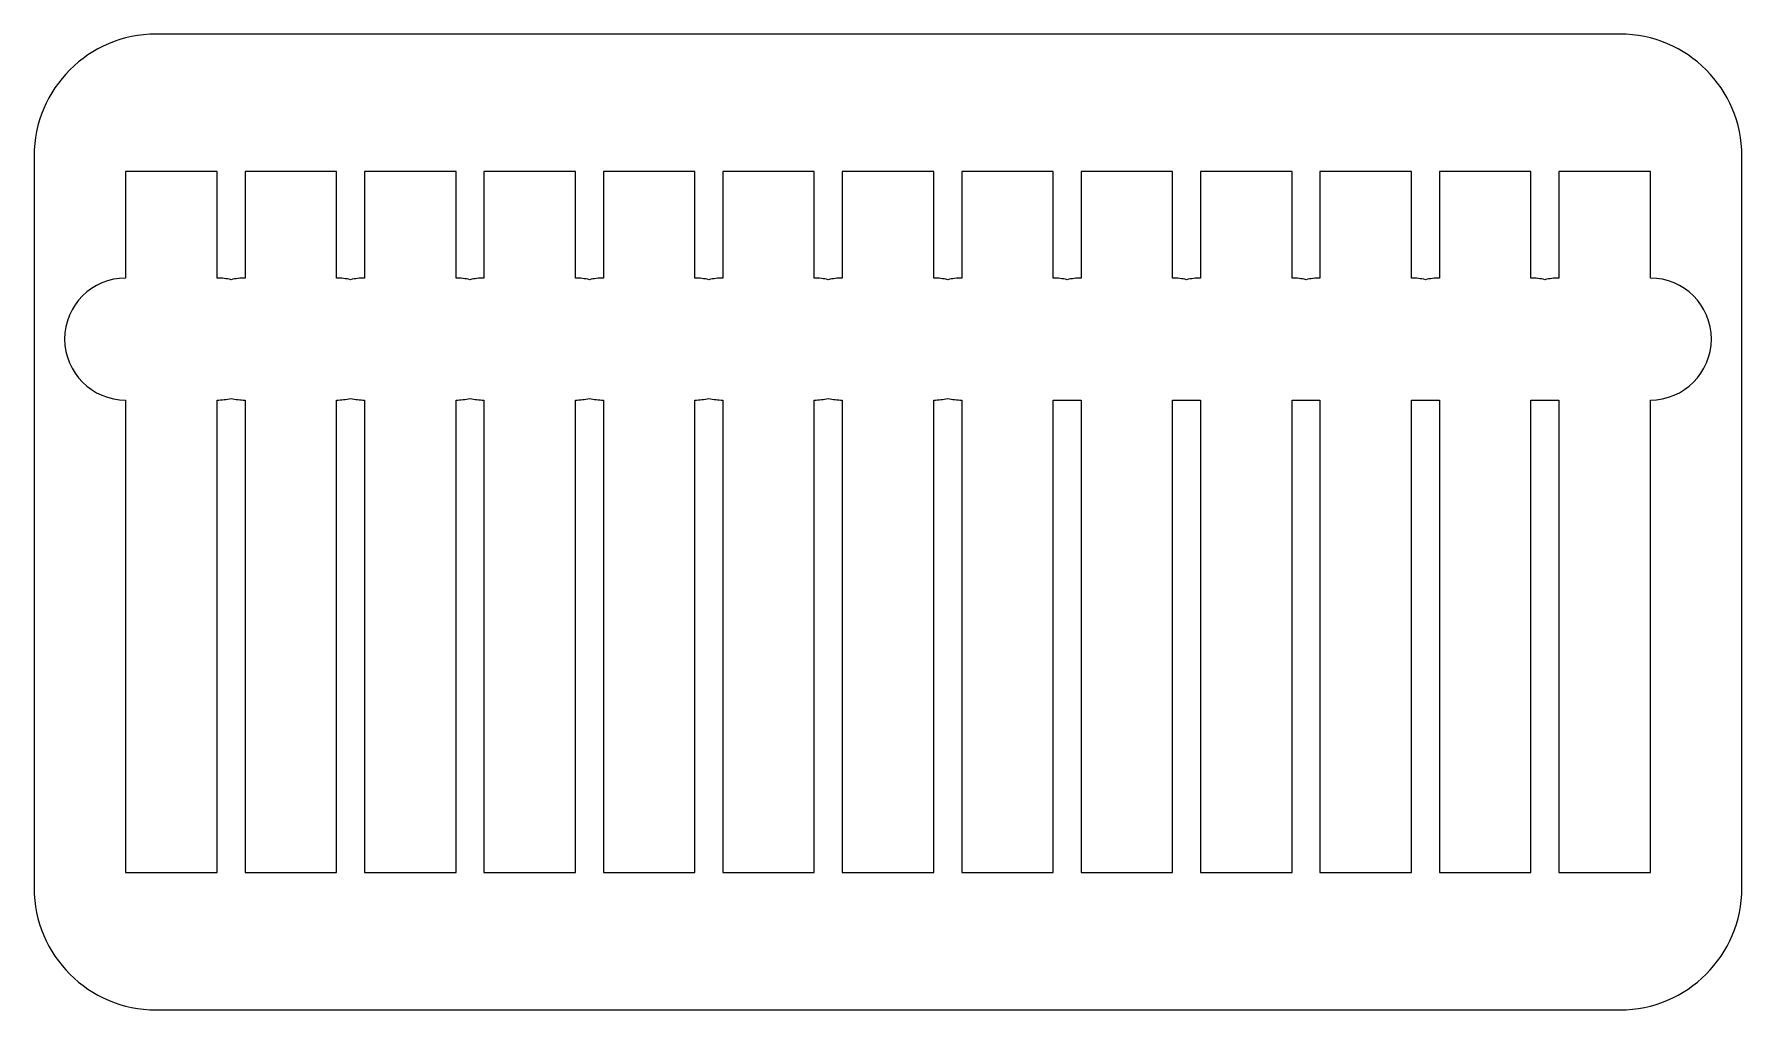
# Model space of a CAD drawing. Header units: millimetres. Extents: x 0 to 280, y 0 to 160.
import ezdxf

# ---------------------------------------------------------------- set-up
doc = ezdxf.new("R2010")
doc.units = ezdxf.units.MM

msp = doc.modelspace()

# ---------------------------------------------------------------- linework, layer by layer
at = {"color": 7, "linetype": 'Continuous', "lineweight": 15}
for p, q in [((260, 160), (20, 160)), ((0, 140), (0, 20)), ((280, 20), (280, 140)), ((15, 137.5), (15, 120)), ((30, 137.5), (15, 137.5)), ((30, 120), (30, 137.5)), ((34.58, 137.5), (34.58, 120)), ((49.58, 137.5), (34.58, 137.5)), ((49.58, 120), (49.58, 137.5)), ((54.17, 137.5), (54.17, 120)), ((69.17, 137.5), (54.17, 137.5)), ((69.17, 120), (69.17, 137.5)), ((73.75, 137.5), (73.75, 120)), ((88.75, 137.5), (73.75, 137.5)), ((88.75, 120), (88.75, 137.5)), ((93.33, 137.5), (93.33, 120)), ((108.33, 137.5), (93.33, 137.5)), ((108.33, 120), (108.33, 137.5)), ((112.92, 137.5), (112.92, 120)), ((127.92, 137.5), (112.92, 137.5)), ((127.92, 120), (127.92, 137.5)), ((132.5, 137.5), (132.5, 120)), ((147.5, 137.5), (132.5, 137.5)), ((147.5, 120), (147.5, 137.5)), ((152.08, 137.5), (152.08, 120)), ((167.08, 137.5), (152.08, 137.5)), ((167.08, 120), (167.08, 137.5)), ((171.67, 137.5), (171.67, 120)), ((186.67, 137.5), (171.67, 137.5)), ((186.67, 120), (186.67, 137.5)), ((191.25, 137.5), (191.25, 120)), ((206.25, 137.5), (191.25, 137.5)), ((206.25, 120), (206.25, 137.5)), ((210.83, 137.5), (210.83, 120)), ((225.83, 137.5), (210.83, 137.5)), ((225.83, 120), (225.83, 137.5)), ((230.42, 137.5), (230.42, 120)), ((245.42, 137.5), (230.42, 137.5)), ((245.42, 120), (245.42, 137.5)), ((250, 137.5), (250, 120)), ((265, 137.5), (250, 137.5)), ((265, 120), (265, 137.5)), ((15, 100), (15, 22.5)), ((30, 22.5), (30, 100)), ((34.58, 100), (34.58, 22.5)), ((49.58, 22.5), (49.58, 100)), ((54.17, 100), (54.17, 22.5)), ((69.17, 22.5), (69.17, 100)), ((73.75, 100), (73.75, 22.5)), ((88.75, 22.5), (88.75, 100)), ((93.33, 100), (93.33, 22.5)), ((108.33, 22.5), (108.33, 100)), ((112.92, 100), (112.92, 22.5)), ((127.92, 22.5), (127.92, 100)), ((132.5, 100), (132.5, 22.5)), ((147.5, 22.5), (147.5, 100)), ((152.08, 100), (152.08, 22.5)), ((167.08, 100), (171.67, 100)), ((167.08, 22.5), (167.08, 100)), ((171.67, 100), (171.67, 22.5)), ((186.67, 100), (191.25, 100)), ((186.67, 22.5), (186.67, 100)), ((191.25, 100), (191.25, 22.5)), ((206.25, 100), (210.83, 100)), ((206.25, 22.5), (206.25, 100)), ((210.83, 100), (210.83, 22.5)), ((225.83, 100), (230.42, 100)), ((225.83, 22.5), (225.83, 100)), ((230.42, 100), (230.42, 22.5)), ((245.42, 100), (250, 100)), ((245.42, 22.5), (245.42, 100)), ((250, 100), (250, 22.5)), ((265, 22.5), (265, 100)), ((15, 22.5), (30, 22.5)), ((34.58, 22.5), (49.58, 22.5)), ((54.17, 22.5), (69.17, 22.5)), ((73.75, 22.5), (88.75, 22.5)), ((93.33, 22.5), (108.33, 22.5)), ((112.92, 22.5), (127.92, 22.5)), ((132.5, 22.5), (147.5, 22.5)), ((152.08, 22.5), (167.08, 22.5)), ((171.67, 22.5), (186.67, 22.5)), ((191.25, 22.5), (206.25, 22.5)), ((210.83, 22.5), (225.83, 22.5)), ((230.42, 22.5), (245.42, 22.5)), ((250, 22.5), (265, 22.5)), ((20, 0), (260, 0))]:
    msp.add_line(p, q, dxfattribs=at)
for centre, radius, start, end in [((20, 140), 20, 90, 180), ((260, 140), 20, 0, 90), ((15, 110), 10, 90, 270), ((30, 110), 10, 76.752, 90), ((34.58, 110), 10, 90, 103.248), ((49.58, 110), 10, 76.752, 90), ((54.17, 110), 10, 90, 103.248), ((69.17, 110), 10, 76.752, 90), ((73.75, 110), 10, 90, 103.248), ((88.75, 110), 10, 76.752, 90), ((93.33, 110), 10, 90, 103.248), ((108.33, 110), 10, 76.752, 90), ((112.92, 110), 10, 90, 103.248), ((127.92, 110), 10, 76.752, 90), ((132.5, 110), 10, 90, 103.248), ((147.5, 110), 10, 76.752, 90), ((152.08, 110), 10, 90, 103.248), ((167.08, 110), 10, 76.752, 90), ((171.67, 110), 10, 90, 103.248), ((186.67, 110), 10, 76.752, 90), ((191.25, 110), 10, 90, 103.248), ((206.25, 110), 10, 76.752, 90), ((210.83, 110), 10, 90, 103.248), ((225.83, 110), 10, 76.752, 90), ((230.42, 110), 10, 90, 103.248), ((245.42, 110), 10, 76.752, 90), ((250, 110), 10, 90, 103.248), ((265, 110), 10, 270, 90), ((30, 110), 10, 270, 283.248), ((34.58, 110), 10, 256.752, 270), ((49.58, 110), 10, 270, 283.248), ((54.17, 110), 10, 256.752, 270), ((69.17, 110), 10, 270, 283.248), ((73.75, 110), 10, 256.752, 270), ((88.75, 110), 10, 270, 283.248), ((93.33, 110), 10, 256.752, 270), ((108.33, 110), 10, 270, 283.248), ((112.92, 110), 10, 256.752, 270), ((127.92, 110), 10, 270, 283.248), ((132.5, 110), 10, 256.752, 270), ((147.5, 110), 10, 270, 283.248), ((152.08, 110), 10, 256.752, 270), ((20, 20), 20, 180, 270), ((260, 20), 20, 270, 0)]:
    msp.add_arc(centre, radius, start, end, dxfattribs=at)

doc.saveas('drawing.dxf')
